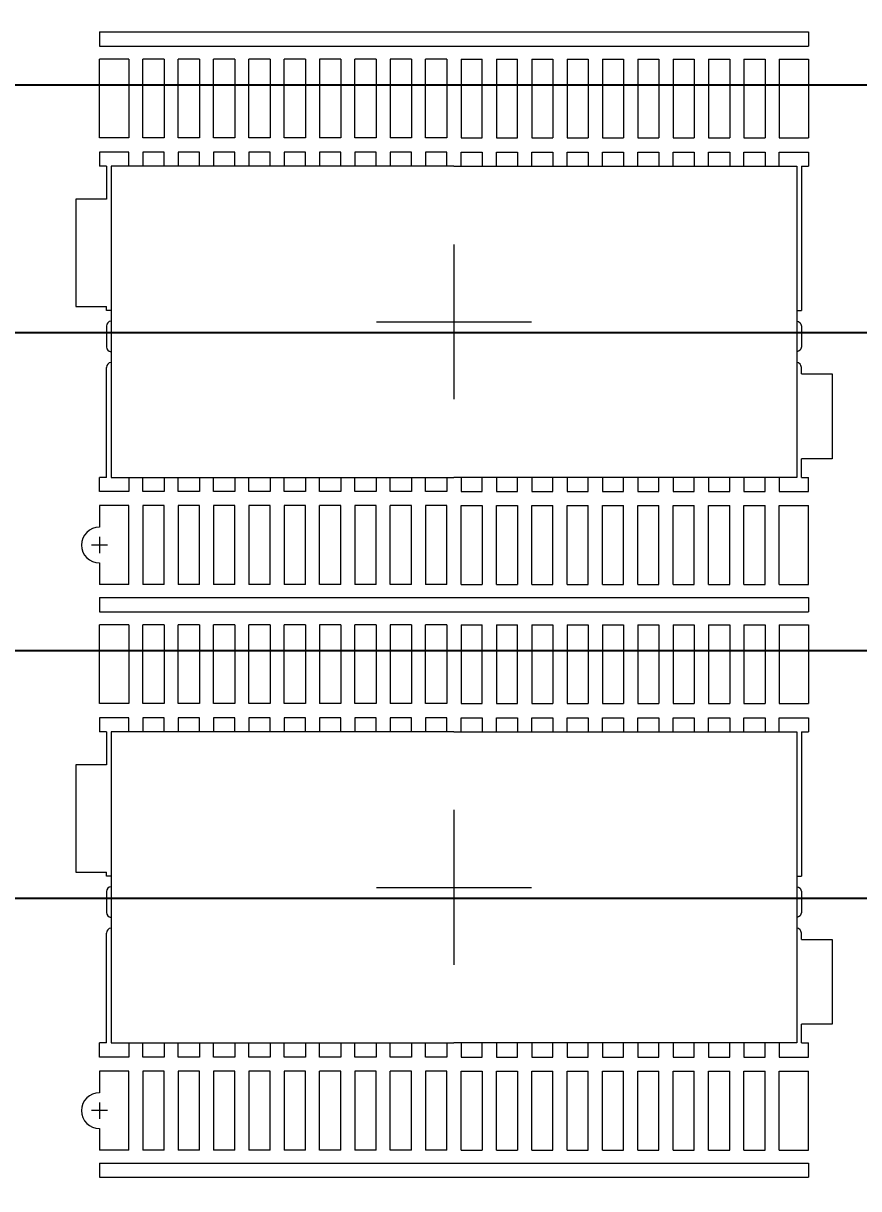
# Model space of a CAD drawing. Extents: x -683 to -626, y -6 to 110.
# Drawn here: x -650.43 to -638.62, y 42.58 to 59.07 of the extents above; entities that cross this region are included whole.
import ezdxf

# ---------------------------------------------------------------- set-up
doc = ezdxf.new("R2010")
doc.units = 0
doc.linetypes.add('CENTER', pattern=[50.8, 31.75, -6.35, 6.35, -6.35])
doc.linetypes.add('PHANTOM', pattern=[63.5, 31.75, -6.35, 6.35, -6.35, 6.35, -6.35])
doc.layers.get('Defpoints').update_dxf_attribs({"lineweight": 0})
for name, color, linetype, lineweight in [('CEN', 3, 'CENTER', 0), ('D Frame', 7, 'Continuous', 0), ('dim', 255, 'Continuous', 0), ('PKG', 6, 'PHANTOM', 9)]:
    doc.layers.add(name, color=color, linetype=linetype, lineweight=lineweight)
doc.styles.add('BZ', font='simplex.shx')
doc.dimstyles.new('St2.ZB3', dxfattribs={"dimtxt": 1.25, "dimasz": 0.05, "dimexe": 0.03, "dimexo": 0.02, "dimgap": 0.03, "dimtad": 0, "dimdec": 4, "dimzin": 0, "dimdsep": 46, "dimtxsty": 'BZ', "dimcen": 0.03, "dimclrd": 7, "dimclre": 1, "dimadec": 0, "dimazin": 0, "dimtfac": 1, "dimtdec": 4, "dimtmove": 0, "dimatfit": 3, "dimfxl": 1, "dimtolj": 1, "dimtzin": 0, "dimarcsym": 0})

# ---------------------------------------------------------------- blocks, each defined once
blk = doc.blocks.new('*D53')
at = {"layer": 'Defpoints', "color": 0, "lineweight": 0, "transparency": 16777216}
for p in [(623.033, 388.95), (633.703, 311.366), (633.703, 297.012)]:
    blk.add_point(p, dxfattribs=at)
at = {"layer": 'dim', "color": 1, "lineweight": -2, "transparency": 16777216}
blk.add_line((633.703, 311.346), (633.703, 297.012), dxfattribs=at)
at = {"layer": 'dim', "color": 0, "transparency": 16777216, "insert": (633.703, 293.41), "char_height": 1.25, "attachment_point": 5, "rotation": 90, "style": 'BZ'}
blk.add_mtext('\\A1;10.6700', dxfattribs=at)
blk = doc.blocks.new('*D54')
at = {"layer": 'Defpoints', "color": 0, "lineweight": 0, "transparency": 16777216}
for p in [(623.033, 388.95), (639.053, 304.965), (639.053, 297.012)]:
    blk.add_point(p, dxfattribs=at)
at = {"layer": 'dim', "color": 1, "lineweight": -2, "transparency": 16777216}
blk.add_line((639.053, 304.945), (639.053, 297.012), dxfattribs=at)
at = {"layer": 'dim', "color": 0, "transparency": 16777216, "insert": (639.053, 293.41), "char_height": 1.25, "attachment_point": 5, "rotation": 90, "style": 'BZ'}
blk.add_mtext('\\A1;16.0200', dxfattribs=at)
blk = doc.blocks.new('*D55')
at = {"layer": 'Defpoints', "color": 0, "lineweight": 0, "transparency": 16777216}
for p in [(623.033, 388.95), (643.053, 305.11), (643.053, 297.012)]:
    blk.add_point(p, dxfattribs=at)
at = {"layer": 'dim', "color": 1, "lineweight": -2, "transparency": 16777216}
blk.add_line((643.053, 305.09), (643.053, 297.012), dxfattribs=at)
at = {"layer": 'dim', "color": 0, "transparency": 16777216, "insert": (643.053, 293.291), "char_height": 1.25, "attachment_point": 5, "rotation": 90, "style": 'BZ'}
blk.add_mtext('\\A1;20.0200', dxfattribs=at)
blk = doc.blocks.new('*D70')
at = {"layer": 'Defpoints', "color": 0, "lineweight": 0, "transparency": 16777216}
for p in [(623.033, 388.95), (649.868, 355.44), (632.418, 354.5)]:
    blk.add_point(p, dxfattribs=at)
at = {"layer": 'dim', "color": 1, "lineweight": -2, "transparency": 16777216}
for p, q in [((649.668, 354.5), (649.768, 355.44)), ((649.768, 355.44), (649.868, 355.44)), ((632.438, 354.5), (649.668, 354.5))]:
    blk.add_line(p, q, dxfattribs=at)
at = {"layer": 'dim', "color": 0, "transparency": 16777216, "insert": (653.589, 355.44), "char_height": 1.25, "attachment_point": 5, "style": 'BZ'}
blk.add_mtext('\\A1;34.4500', dxfattribs=at)
blk = doc.blocks.new('*D71')
at = {"layer": 'Defpoints', "color": 0, "lineweight": 0, "transparency": 16777216}
for p in [(623.033, 388.95), (646.093, 354.1), (649.868, 354.1)]:
    blk.add_point(p, dxfattribs=at)
at = {"layer": 'dim', "color": 1, "lineweight": -2, "transparency": 16777216}
blk.add_line((646.113, 354.1), (649.868, 354.1), dxfattribs=at)
at = {"layer": 'dim', "color": 0, "transparency": 16777216, "insert": (653.589, 354.1), "char_height": 1.25, "attachment_point": 5, "style": 'BZ'}
blk.add_mtext('\\A1;34.8500', dxfattribs=at)
blk = doc.blocks.new('*D72')
at = {"layer": 'Defpoints', "color": 0, "lineweight": 0, "transparency": 16777216}
for p in [(623.033, 388.95), (632.418, 351), (649.868, 351)]:
    blk.add_point(p, dxfattribs=at)
at = {"layer": 'dim', "color": 1, "lineweight": -2, "transparency": 16777216}
blk.add_line((632.438, 351), (649.868, 351), dxfattribs=at)
at = {"layer": 'dim', "color": 0, "transparency": 16777216, "insert": (653.589, 351), "char_height": 1.25, "attachment_point": 5, "style": 'BZ'}
blk.add_mtext('\\A1;37.9500', dxfattribs=at)
blk = doc.blocks.new('*D73')
at = {"layer": 'Defpoints', "color": 0, "lineweight": 0, "transparency": 16777216}
for p in [(623.033, 388.95), (632.418, 346.5), (649.868, 346.5)]:
    blk.add_point(p, dxfattribs=at)
at = {"layer": 'dim', "color": 1, "lineweight": -2, "transparency": 16777216}
blk.add_line((632.438, 346.5), (649.868, 346.5), dxfattribs=at)
at = {"layer": 'dim', "color": 0, "transparency": 16777216, "insert": (653.589, 346.5), "char_height": 1.25, "attachment_point": 5, "style": 'BZ'}
blk.add_mtext('\\A1;42.4500', dxfattribs=at)
blk = doc.blocks.new('*D74')
at = {"layer": 'Defpoints', "color": 0, "lineweight": 0, "transparency": 16777216}
for p in [(623.033, 388.95), (632.418, 343), (649.868, 343)]:
    blk.add_point(p, dxfattribs=at)
at = {"layer": 'dim', "color": 1, "lineweight": -2, "transparency": 16777216}
blk.add_line((632.438, 343), (649.868, 343), dxfattribs=at)
at = {"layer": 'dim', "color": 0, "transparency": 16777216, "insert": (653.589, 343), "char_height": 1.25, "attachment_point": 5, "style": 'BZ'}
blk.add_mtext('\\A1;45.9500', dxfattribs=at)
blk = doc.blocks.new('*D75')
at = {"layer": 'Defpoints', "color": 0, "lineweight": 0, "transparency": 16777216}
for p in [(623.033, 388.95), (649.868, 341.623), (646.093, 340.2)]:
    blk.add_point(p, dxfattribs=at)
at = {"layer": 'dim', "color": 1, "lineweight": -2, "transparency": 16777216}
for p, q in [((649.668, 340.2), (649.768, 341.623)), ((649.768, 341.623), (649.868, 341.623)), ((646.113, 340.2), (649.668, 340.2))]:
    blk.add_line(p, q, dxfattribs=at)
at = {"layer": 'dim', "color": 0, "transparency": 16777216, "insert": (653.589, 341.623), "char_height": 1.25, "attachment_point": 5, "style": 'BZ'}
blk.add_mtext('\\A1;48.7500', dxfattribs=at)
blk = doc.blocks.new('*D76')
at = {"layer": 'Defpoints', "color": 0, "lineweight": 0, "transparency": 16777216}
for p in [(623.033, 388.95), (649.868, 339.643), (632.418, 338.5)]:
    blk.add_point(p, dxfattribs=at)
at = {"layer": 'dim', "color": 1, "lineweight": -2, "transparency": 16777216}
for p, q in [((649.668, 338.5), (649.768, 339.643)), ((649.768, 339.643), (649.868, 339.643)), ((632.438, 338.5), (649.668, 338.5))]:
    blk.add_line(p, q, dxfattribs=at)
at = {"layer": 'dim', "color": 0, "transparency": 16777216, "insert": (653.589, 339.643), "char_height": 1.25, "attachment_point": 5, "style": 'BZ'}
blk.add_mtext('\\A1;50.4500', dxfattribs=at)
blk = doc.blocks.new('*D77')
at = {"layer": 'Defpoints', "color": 0, "lineweight": 0, "transparency": 16777216}
for p in [(623.033, 388.95), (646.093, 338.1), (649.868, 338.1)]:
    blk.add_point(p, dxfattribs=at)
at = {"layer": 'dim', "color": 1, "lineweight": -2, "transparency": 16777216}
blk.add_line((646.113, 338.1), (649.868, 338.1), dxfattribs=at)
at = {"layer": 'dim', "color": 0, "transparency": 16777216, "insert": (653.589, 338.1), "char_height": 1.25, "attachment_point": 5, "style": 'BZ'}
blk.add_mtext('\\A1;50.8500', dxfattribs=at)
blk = doc.blocks.new('*D78')
at = {"layer": 'Defpoints', "color": 0, "lineweight": 0, "transparency": 16777216}
for p in [(623.033, 388.95), (632.418, 335), (649.868, 335)]:
    blk.add_point(p, dxfattribs=at)
at = {"layer": 'dim', "color": 1, "lineweight": -2, "transparency": 16777216}
blk.add_line((632.438, 335), (649.868, 335), dxfattribs=at)
at = {"layer": 'dim', "color": 0, "transparency": 16777216, "insert": (653.589, 335), "char_height": 1.25, "attachment_point": 5, "style": 'BZ'}
blk.add_mtext('\\A1;53.9500', dxfattribs=at)
blk = doc.blocks.new('*D79')
at = {"layer": 'Defpoints', "color": 0, "lineweight": 0, "transparency": 16777216}
for p in [(623.033, 388.95), (632.418, 330.5), (649.868, 330.5)]:
    blk.add_point(p, dxfattribs=at)
at = {"layer": 'dim', "color": 1, "lineweight": -2, "transparency": 16777216}
blk.add_line((632.438, 330.5), (649.868, 330.5), dxfattribs=at)
at = {"layer": 'dim', "color": 0, "transparency": 16777216, "insert": (653.589, 330.5), "char_height": 1.25, "attachment_point": 5, "style": 'BZ'}
blk.add_mtext('\\A1;58.4500', dxfattribs=at)
blk = doc.blocks.new('*D80')
at = {"layer": 'Defpoints', "color": 0, "lineweight": 0, "transparency": 16777216}
for p in [(623.033, 388.95), (649.868, 328.13), (632.418, 327)]:
    blk.add_point(p, dxfattribs=at)
at = {"layer": 'dim', "color": 1, "lineweight": -2, "transparency": 16777216}
for p, q in [((649.668, 327), (649.768, 328.13)), ((649.768, 328.13), (649.868, 328.13)), ((632.438, 327), (649.668, 327))]:
    blk.add_line(p, q, dxfattribs=at)
at = {"layer": 'dim', "color": 0, "transparency": 16777216, "insert": (653.469, 328.13), "char_height": 1.25, "attachment_point": 5, "style": 'BZ'}
blk.add_mtext('\\A1;61.9500', dxfattribs=at)
blk = doc.blocks.new('*D81')
at = {"layer": 'Defpoints', "color": 0, "lineweight": 0, "transparency": 16777216}
for p in [(623.033, 388.95), (649.868, 325.088), (646.093, 324.2)]:
    blk.add_point(p, dxfattribs=at)
at = {"layer": 'dim', "color": 1, "lineweight": -2, "transparency": 16777216}
for p, q in [((649.668, 324.2), (649.768, 325.088)), ((649.768, 325.088), (649.868, 325.088)), ((646.113, 324.2), (649.668, 324.2))]:
    blk.add_line(p, q, dxfattribs=at)
at = {"layer": 'dim', "color": 0, "transparency": 16777216, "insert": (653.589, 325.088), "char_height": 1.25, "attachment_point": 5, "style": 'BZ'}
blk.add_mtext('\\A1;64.7500', dxfattribs=at)
blk = doc.blocks.new('*D82')
at = {"layer": 'Defpoints', "color": 0, "lineweight": 0, "transparency": 16777216}
for p in [(623.033, 388.95), (649.868, 323.511), (632.418, 322.5)]:
    blk.add_point(p, dxfattribs=at)
at = {"layer": 'dim', "color": 1, "lineweight": -2, "transparency": 16777216}
for p, q in [((649.668, 322.5), (649.768, 323.511)), ((649.768, 323.511), (649.868, 323.511)), ((632.438, 322.5), (649.668, 322.5))]:
    blk.add_line(p, q, dxfattribs=at)
at = {"layer": 'dim', "color": 0, "transparency": 16777216, "insert": (653.589, 323.511), "char_height": 1.25, "attachment_point": 5, "style": 'BZ'}
blk.add_mtext('\\A1;66.4500', dxfattribs=at)
blk = doc.blocks.new('*D83')
at = {"layer": 'Defpoints', "color": 0, "lineweight": 0, "transparency": 16777216}
for p in [(623.033, 388.95), (646.093, 322.1), (649.868, 322.1)]:
    blk.add_point(p, dxfattribs=at)
at = {"layer": 'dim', "color": 1, "lineweight": -2, "transparency": 16777216}
blk.add_line((646.113, 322.1), (649.868, 322.1), dxfattribs=at)
at = {"layer": 'dim', "color": 0, "transparency": 16777216, "insert": (653.589, 322.1), "char_height": 1.25, "attachment_point": 5, "style": 'BZ'}
blk.add_mtext('\\A1;66.8500', dxfattribs=at)
blk = doc.blocks.new('*D84')
at = {"layer": 'Defpoints', "color": 0, "lineweight": 0, "transparency": 16777216}
for p in [(623.033, 388.95), (632.418, 319), (649.868, 319)]:
    blk.add_point(p, dxfattribs=at)
at = {"layer": 'dim', "color": 1, "lineweight": -2, "transparency": 16777216}
blk.add_line((632.438, 319), (649.868, 319), dxfattribs=at)
at = {"layer": 'dim', "color": 0, "transparency": 16777216, "insert": (653.589, 319), "char_height": 1.25, "attachment_point": 5, "style": 'BZ'}
blk.add_mtext('\\A1;69.9500', dxfattribs=at)
blk = doc.blocks.new('*D85')
at = {"layer": 'Defpoints', "color": 0, "lineweight": 0, "transparency": 16777216}
for p in [(623.033, 388.95), (632.418, 314.5), (649.868, 314.5)]:
    blk.add_point(p, dxfattribs=at)
at = {"layer": 'dim', "color": 1, "lineweight": -2, "transparency": 16777216}
blk.add_line((632.438, 314.5), (649.868, 314.5), dxfattribs=at)
at = {"layer": 'dim', "color": 0, "transparency": 16777216, "insert": (653.589, 314.5), "char_height": 1.25, "attachment_point": 5, "style": 'BZ'}
blk.add_mtext('\\A1;74.4500', dxfattribs=at)
blk = doc.blocks.new('*D86')
at = {"layer": 'Defpoints', "color": 0, "lineweight": 0, "transparency": 16777216}
for p in [(623.033, 388.95), (649.868, 309.318), (632.418, 308)]:
    blk.add_point(p, dxfattribs=at)
at = {"layer": 'dim', "color": 1, "lineweight": -2, "transparency": 16777216}
for p, q in [((649.668, 308), (649.768, 309.318)), ((649.768, 309.318), (649.868, 309.318)), ((632.438, 308), (649.668, 308))]:
    blk.add_line(p, q, dxfattribs=at)
at = {"layer": 'dim', "color": 0, "transparency": 16777216, "insert": (653.589, 309.318), "char_height": 1.25, "attachment_point": 5, "style": 'BZ'}
blk.add_mtext('\\A1;80.9500', dxfattribs=at)
blk = doc.blocks.new('*D87')
at = {"layer": 'Defpoints', "color": 0, "lineweight": 0, "transparency": 16777216}
for p in [(623.033, 388.95), (632.418, 311), (649.868, 311)]:
    blk.add_point(p, dxfattribs=at)
at = {"layer": 'dim', "color": 1, "lineweight": -2, "transparency": 16777216}
blk.add_line((632.438, 311), (649.868, 311), dxfattribs=at)
at = {"layer": 'dim', "color": 0, "transparency": 16777216, "insert": (653.589, 311), "char_height": 1.25, "attachment_point": 5, "style": 'BZ'}
blk.add_mtext('\\A1;77.9500', dxfattribs=at)
blk = doc.blocks.new('*D88')
at = {"layer": 'Defpoints', "color": 0, "lineweight": 0, "transparency": 16777216}
for p in [(623.033, 388.95), (646.093, 307.05), (649.868, 307.05)]:
    blk.add_point(p, dxfattribs=at)
at = {"layer": 'dim', "color": 1, "lineweight": -2, "transparency": 16777216}
blk.add_line((646.113, 307.05), (649.868, 307.05), dxfattribs=at)
at = {"layer": 'dim', "color": 0, "transparency": 16777216, "insert": (653.469, 307.05), "char_height": 1.25, "attachment_point": 5, "style": 'BZ'}
blk.add_mtext('\\A1;81.9000', dxfattribs=at)

msp = doc.modelspace()

# ---------------------------------------------------------------- linework, layer by layer
at = {"layer": 'CEN'}
for p, q in [((-644.34085, 55.93944), (-644.34085, 53.74869)), ((-645.43622, 54.84406), (-643.24547, 54.84406)), ((-649.35435, 51.80156), (-649.35435, 51.57156)), ((-649.23935, 51.68656), (-649.46935, 51.68656)), ((-644.34085, 47.93944), (-644.34085, 45.74869)), ((-645.43622, 46.84406), (-643.24547, 46.84406)), ((-649.23935, 43.68656), (-649.46935, 43.68656)), ((-649.35435, 43.80156), (-649.35435, 43.57156))]:
    msp.add_line(p, q, dxfattribs=at)
at = {"layer": 'D Frame'}
for p, q in [((-649.35435, 58.94406), (-639.32735, 58.94406)), ((-649.35435, 58.94406), (-649.35435, 58.74406)), ((-639.32735, 58.94406), (-639.32735, 58.74406)), ((-649.35435, 58.74406), (-639.32735, 58.74406)), ((-648.94085, 58.55906), (-649.35435, 58.55906)), ((-649.35435, 57.44406), (-649.35435, 58.55906)), ((-648.94085, 58.55906), (-648.94085, 57.44406)), ((-648.44085, 58.55906), (-648.74085, 58.55906)), ((-648.74085, 57.44406), (-648.74085, 58.55906)), ((-648.44085, 58.55906), (-648.44085, 57.44406)), ((-647.94085, 58.55906), (-648.24085, 58.55906)), ((-648.24085, 57.44406), (-648.24085, 58.55906)), ((-647.94085, 58.55906), (-647.94085, 57.44406)), ((-647.44085, 58.55906), (-647.74085, 58.55906)), ((-647.74085, 57.44406), (-647.74085, 58.55906)), ((-647.44085, 58.55906), (-647.44085, 57.44406)), ((-646.94085, 58.55906), (-647.24085, 58.55906)), ((-647.24085, 57.44406), (-647.24085, 58.55906)), ((-646.94085, 58.55906), (-646.94085, 57.44406)), ((-646.44085, 58.55906), (-646.74085, 58.55906)), ((-646.74085, 57.44406), (-646.74085, 58.55906)), ((-646.44085, 58.55906), (-646.44085, 57.44406)), ((-645.94085, 58.55906), (-646.24085, 58.55906)), ((-646.24085, 58.55906), (-646.24085, 57.44406)), ((-645.94085, 58.55906), (-645.94085, 57.44406)), ((-645.44085, 58.55906), (-645.74085, 58.55906)), ((-645.74085, 57.44406), (-645.74085, 58.55906)), ((-645.44085, 58.55906), (-645.44085, 57.44406)), ((-644.94085, 58.55906), (-645.24085, 58.55906)), ((-645.24085, 58.55906), (-645.24085, 57.44406)), ((-644.94085, 58.55906), (-644.94085, 57.44406)), ((-644.44085, 58.55906), (-644.74085, 58.55906)), ((-644.74085, 57.44406), (-644.74085, 58.55906)), ((-644.44085, 58.55906), (-644.44085, 57.44406)), ((-644.24085, 58.55906), (-643.94085, 58.55906)), ((-644.24085, 58.55906), (-644.24085, 57.44406)), ((-643.94085, 57.44406), (-643.94085, 58.55906)), ((-643.74085, 58.55906), (-643.44085, 58.55906)), ((-643.74085, 58.55906), (-643.74085, 57.44406)), ((-643.44085, 57.44406), (-643.44085, 58.55906)), ((-643.24085, 58.55906), (-642.94085, 58.55906)), ((-643.24085, 58.55906), (-643.24085, 57.44406)), ((-642.94085, 58.55906), (-642.94085, 57.44406)), ((-642.74085, 58.55906), (-642.44085, 58.55906)), ((-642.74085, 58.55906), (-642.74085, 57.44406)), ((-642.44085, 58.55906), (-642.44085, 57.44406)), ((-642.24085, 58.55906), (-641.94085, 58.55906)), ((-642.24085, 58.55906), (-642.24085, 57.44406)), ((-641.94085, 58.55906), (-641.94085, 57.44406)), ((-641.74085, 58.55906), (-641.44085, 58.55906)), ((-641.74085, 58.55906), (-641.74085, 57.44406)), ((-641.44085, 58.55906), (-641.44085, 57.44406)), ((-641.24085, 58.55906), (-640.94085, 58.55906)), ((-641.24085, 58.55906), (-641.24085, 57.44406)), ((-640.94085, 58.55906), (-640.94085, 57.44406)), ((-640.74085, 58.55906), (-640.44085, 58.55906)), ((-640.74085, 58.55906), (-640.74085, 57.44406)), ((-640.44085, 58.55906), (-640.44085, 57.44406)), ((-640.24085, 58.55906), (-639.94085, 58.55906)), ((-640.24085, 58.55906), (-640.24085, 57.44406)), ((-639.94085, 58.55906), (-639.94085, 57.44406)), ((-639.74085, 58.55906), (-639.32735, 58.55906)), ((-639.74085, 58.55906), (-639.74085, 57.44406)), ((-639.32735, 58.55906), (-639.32735, 57.44406)), ((-648.94085, 57.44406), (-649.35435, 57.44406)), ((-648.44085, 57.44406), (-648.74085, 57.44406)), ((-647.94085, 57.44406), (-648.24085, 57.44406)), ((-647.44085, 57.44406), (-647.74085, 57.44406)), ((-646.94085, 57.44406), (-647.24085, 57.44406)), ((-646.44085, 57.44406), (-646.74085, 57.44406)), ((-645.94085, 57.44406), (-646.24085, 57.44406)), ((-645.44085, 57.44406), (-645.74085, 57.44406)), ((-644.94085, 57.44406), (-645.24085, 57.44406)), ((-644.44085, 57.44406), (-644.74085, 57.44406)), ((-644.24085, 57.44406), (-643.94085, 57.44406)), ((-643.74085, 57.44406), (-643.44085, 57.44406)), ((-643.24085, 57.44406), (-642.94085, 57.44406)), ((-642.74085, 57.44406), (-642.44085, 57.44406)), ((-642.24085, 57.44406), (-641.94085, 57.44406)), ((-641.74085, 57.44406), (-641.44085, 57.44406)), ((-641.24085, 57.44406), (-640.94085, 57.44406)), ((-640.74085, 57.44406), (-640.44085, 57.44406)), ((-640.24085, 57.44406), (-639.94085, 57.44406)), ((-639.74085, 57.44406), (-639.32735, 57.44406)), ((-649.35435, 57.24406), (-649.35435, 57.04406)), ((-648.94085, 57.24406), (-649.35435, 57.24406)), ((-648.94085, 57.04406), (-648.94085, 57.24406)), ((-648.44085, 57.24406), (-648.74085, 57.24406)), ((-648.74085, 57.24406), (-648.74085, 57.04406)), ((-648.44085, 57.04406), (-648.44085, 57.24406)), ((-647.94085, 57.24406), (-648.24085, 57.24406)), ((-648.24085, 57.24406), (-648.24085, 57.04406)), ((-647.94085, 57.04406), (-647.94085, 57.24406)), ((-647.44085, 57.24406), (-647.74085, 57.24406)), ((-647.74085, 57.24406), (-647.74085, 57.04406)), ((-647.44085, 57.04406), (-647.44085, 57.24406)), ((-646.94085, 57.24406), (-647.24085, 57.24406)), ((-647.24085, 57.24406), (-647.24085, 57.04406)), ((-646.94085, 57.04406), (-646.94085, 57.24406)), ((-646.44085, 57.24406), (-646.74085, 57.24406)), ((-646.74085, 57.24406), (-646.74085, 57.04406)), ((-646.44085, 57.04406), (-646.44085, 57.24406)), ((-645.94085, 57.24406), (-646.24085, 57.24406)), ((-646.24085, 57.24406), (-646.24085, 57.04406)), ((-645.94085, 57.04406), (-645.94085, 57.24406)), ((-645.44085, 57.24406), (-645.74085, 57.24406)), ((-645.74085, 57.24406), (-645.74085, 57.04406)), ((-645.44085, 57.04406), (-645.44085, 57.24406)), ((-644.94085, 57.24406), (-645.24085, 57.24406)), ((-645.24085, 57.24406), (-645.24085, 57.04406)), ((-644.94085, 57.04406), (-644.94085, 57.24406)), ((-644.44085, 57.24406), (-644.74085, 57.24406)), ((-644.74085, 57.24406), (-644.74085, 57.04406)), ((-644.44085, 57.04406), (-644.44085, 57.24406)), ((-644.24085, 57.04406), (-644.24085, 57.24406)), ((-644.24085, 57.24406), (-643.94085, 57.24406)), ((-643.94085, 57.24406), (-643.94085, 57.04406)), ((-643.74085, 57.04406), (-643.74085, 57.24406)), ((-643.74085, 57.24406), (-643.44085, 57.24406)), ((-643.44085, 57.24406), (-643.44085, 57.04406)), ((-643.24085, 57.04406), (-643.24085, 57.24406)), ((-643.24085, 57.24406), (-642.94085, 57.24406)), ((-642.94085, 57.24406), (-642.94085, 57.04406)), ((-642.74085, 57.04406), (-642.74085, 57.24406)), ((-642.74085, 57.24406), (-642.44085, 57.24406)), ((-642.44085, 57.24406), (-642.44085, 57.04406)), ((-642.24085, 57.04406), (-642.24085, 57.24406)), ((-642.24085, 57.24406), (-641.94085, 57.24406)), ((-641.94085, 57.24406), (-641.94085, 57.04406)), ((-641.74085, 57.04406), (-641.74085, 57.24406)), ((-641.74085, 57.24406), (-641.44085, 57.24406)), ((-641.44085, 57.24406), (-641.44085, 57.04406)), ((-641.24085, 57.04406), (-641.24085, 57.24406)), ((-641.24085, 57.24406), (-640.94085, 57.24406)), ((-640.94085, 57.24406), (-640.94085, 57.04406)), ((-640.74085, 57.04406), (-640.74085, 57.24406)), ((-640.74085, 57.24406), (-640.44085, 57.24406)), ((-640.44085, 57.24406), (-640.44085, 57.04406)), ((-640.24085, 57.04406), (-640.24085, 57.24406)), ((-640.24085, 57.24406), (-639.94085, 57.24406)), ((-639.94085, 57.24406), (-639.94085, 57.04406)), ((-639.74085, 57.04406), (-639.74085, 57.24406)), ((-639.74085, 57.24406), (-639.32735, 57.24406)), ((-639.32735, 57.24406), (-639.32735, 57.04406)), ((-649.25435, 57.04406), (-649.35435, 57.04406)), ((-649.25435, 57.04406), (-649.25435, 56.58006)), ((-639.42735, 57.04406), (-639.32735, 57.04406)), ((-639.42735, 57.04406), (-639.42735, 55.00406)), ((-649.25435, 56.58006), (-649.69085, 56.58006)), ((-649.69085, 56.58006), (-649.69085, 55.06006)), ((-649.69085, 55.06006), (-649.25435, 55.06006)), ((-649.25435, 55.00406), (-649.25435, 55.06006)), ((-649.19085, 55.00406), (-649.25435, 55.00406)), ((-639.49085, 55.00406), (-639.42735, 55.00406)), ((-649.25435, 52.64406), (-649.25435, 54.19906)), ((-639.42735, 54.10806), (-639.42735, 54.19906)), ((-639.42735, 54.10806), (-638.99085, 54.10806)), ((-638.99085, 54.10806), (-638.99085, 52.90806)), ((-638.99085, 52.90806), (-639.42735, 52.90806)), ((-639.42735, 52.64406), (-639.42735, 52.90806)), ((-649.25435, 52.64406), (-649.35435, 52.64406)), ((-649.35435, 52.44406), (-649.35435, 52.64406)), ((-648.94085, 52.64406), (-648.94085, 52.44406)), ((-648.74085, 52.44406), (-648.74085, 52.64406)), ((-648.44085, 52.64406), (-648.44085, 52.44406)), ((-648.24085, 52.44406), (-648.24085, 52.64406)), ((-647.94085, 52.64406), (-647.94085, 52.44406)), ((-647.74085, 52.44406), (-647.74085, 52.64406)), ((-647.44085, 52.64406), (-647.44085, 52.44406)), ((-647.24085, 52.44406), (-647.24085, 52.64406)), ((-646.94085, 52.64406), (-646.94085, 52.44406)), ((-646.74085, 52.44406), (-646.74085, 52.64406)), ((-646.44085, 52.64406), (-646.44085, 52.44406)), ((-646.24085, 52.44406), (-646.24085, 52.64406)), ((-645.94085, 52.64406), (-645.94085, 52.44406)), ((-645.74085, 52.44406), (-645.74085, 52.64406)), ((-645.44085, 52.64406), (-645.44085, 52.44406)), ((-645.24085, 52.44406), (-645.24085, 52.64406)), ((-644.94085, 52.64406), (-644.94085, 52.44406)), ((-644.74085, 52.44406), (-644.74085, 52.64406)), ((-644.44085, 52.64406), (-644.44085, 52.44406)), ((-644.24085, 52.64406), (-644.24085, 52.44406)), ((-643.94085, 52.44406), (-643.94085, 52.64406)), ((-643.74085, 52.64406), (-643.74085, 52.44406)), ((-643.44085, 52.44406), (-643.44085, 52.64406)), ((-643.24085, 52.64406), (-643.24085, 52.44406)), ((-642.94085, 52.44406), (-642.94085, 52.64406)), ((-642.74085, 52.64406), (-642.74085, 52.44406)), ((-642.44085, 52.44406), (-642.44085, 52.64406)), ((-642.24085, 52.64406), (-642.24085, 52.44406)), ((-641.94085, 52.44406), (-641.94085, 52.64406)), ((-641.74085, 52.64406), (-641.74085, 52.44406)), ((-641.44085, 52.44406), (-641.44085, 52.64406)), ((-641.24085, 52.64406), (-641.24085, 52.44406)), ((-640.94085, 52.44406), (-640.94085, 52.64406)), ((-640.74085, 52.64406), (-640.74085, 52.44406)), ((-640.44085, 52.44406), (-640.44085, 52.64406)), ((-640.24085, 52.64406), (-640.24085, 52.44406)), ((-639.94085, 52.44406), (-639.94085, 52.64406)), ((-639.74085, 52.64406), (-639.74085, 52.44406)), ((-639.42735, 52.64406), (-639.32735, 52.64406)), ((-639.32735, 52.44406), (-639.32735, 52.64406)), ((-648.94085, 52.44406), (-649.35435, 52.44406)), ((-648.44085, 52.44406), (-648.74085, 52.44406)), ((-647.94085, 52.44406), (-648.24085, 52.44406)), ((-647.44085, 52.44406), (-647.74085, 52.44406)), ((-646.94085, 52.44406), (-647.24085, 52.44406)), ((-646.44085, 52.44406), (-646.74085, 52.44406)), ((-645.94085, 52.44406), (-646.24085, 52.44406)), ((-645.44085, 52.44406), (-645.74085, 52.44406)), ((-644.94085, 52.44406), (-645.24085, 52.44406)), ((-644.44085, 52.44406), (-644.74085, 52.44406)), ((-644.24085, 52.44406), (-643.94085, 52.44406)), ((-643.74085, 52.44406), (-643.44085, 52.44406)), ((-643.24085, 52.44406), (-642.94085, 52.44406)), ((-642.74085, 52.44406), (-642.44085, 52.44406)), ((-642.24085, 52.44406), (-641.94085, 52.44406)), ((-641.74085, 52.44406), (-641.44085, 52.44406)), ((-641.24085, 52.44406), (-640.94085, 52.44406)), ((-640.74085, 52.44406), (-640.44085, 52.44406)), ((-640.24085, 52.44406), (-639.94085, 52.44406)), ((-639.74085, 52.44406), (-639.32735, 52.44406)), ((-648.94085, 52.24406), (-649.35435, 52.24406)), ((-649.35435, 52.24406), (-649.35435, 51.94056)), ((-648.94085, 51.12906), (-648.94085, 52.24406)), ((-648.44085, 52.24406), (-648.74085, 52.24406)), ((-648.74085, 52.24406), (-648.74085, 51.12906)), ((-648.44085, 51.12906), (-648.44085, 52.24406)), ((-647.94085, 52.24406), (-648.24085, 52.24406)), ((-648.24085, 52.24406), (-648.24085, 51.12906)), ((-647.94085, 51.12906), (-647.94085, 52.24406)), ((-647.44085, 52.24406), (-647.74085, 52.24406)), ((-647.74085, 52.24406), (-647.74085, 51.12906)), ((-647.44085, 51.12906), (-647.44085, 52.24406)), ((-646.94085, 52.24406), (-647.24085, 52.24406)), ((-647.24085, 52.24406), (-647.24085, 51.12906)), ((-646.94085, 51.12906), (-646.94085, 52.24406)), ((-646.44085, 52.24406), (-646.74085, 52.24406)), ((-646.74085, 52.24406), (-646.74085, 51.12906)), ((-646.44085, 51.12906), (-646.44085, 52.24406)), ((-645.94085, 52.24406), (-646.24085, 52.24406)), ((-646.24085, 51.12906), (-646.24085, 52.24406)), ((-645.94085, 51.12906), (-645.94085, 52.24406)), ((-645.44085, 52.24406), (-645.74085, 52.24406)), ((-645.74085, 52.24406), (-645.74085, 51.12906)), ((-645.44085, 51.12906), (-645.44085, 52.24406)), ((-644.94085, 52.24406), (-645.24085, 52.24406)), ((-645.24085, 51.12906), (-645.24085, 52.24406)), ((-644.94085, 51.12906), (-644.94085, 52.24406)), ((-644.44085, 52.24406), (-644.74085, 52.24406)), ((-644.74085, 52.24406), (-644.74085, 51.12906)), ((-644.44085, 51.12906), (-644.44085, 52.24406)), ((-644.24085, 52.24406), (-643.94085, 52.24406)), ((-644.24085, 51.12906), (-644.24085, 52.24406)), ((-643.94085, 52.24406), (-643.94085, 51.12906)), ((-643.74085, 52.24406), (-643.44085, 52.24406)), ((-643.74085, 51.12906), (-643.74085, 52.24406)), ((-643.44085, 52.24406), (-643.44085, 51.12906)), ((-643.24085, 52.24406), (-642.94085, 52.24406)), ((-643.24085, 51.12906), (-643.24085, 52.24406)), ((-642.94085, 51.12906), (-642.94085, 52.24406)), ((-642.74085, 52.24406), (-642.44085, 52.24406)), ((-642.74085, 51.12906), (-642.74085, 52.24406)), ((-642.44085, 51.12906), (-642.44085, 52.24406)), ((-642.24085, 52.24406), (-641.94085, 52.24406)), ((-642.24085, 51.12906), (-642.24085, 52.24406)), ((-641.94085, 51.12906), (-641.94085, 52.24406)), ((-641.74085, 52.24406), (-641.44085, 52.24406)), ((-641.74085, 51.12906), (-641.74085, 52.24406)), ((-641.44085, 51.12906), (-641.44085, 52.24406)), ((-641.24085, 52.24406), (-640.94085, 52.24406)), ((-641.24085, 51.12906), (-641.24085, 52.24406)), ((-640.94085, 51.12906), (-640.94085, 52.24406)), ((-640.74085, 52.24406), (-640.44085, 52.24406)), ((-640.74085, 51.12906), (-640.74085, 52.24406)), ((-640.44085, 51.12906), (-640.44085, 52.24406)), ((-640.24085, 52.24406), (-639.94085, 52.24406)), ((-640.24085, 51.12906), (-640.24085, 52.24406)), ((-639.94085, 51.12906), (-639.94085, 52.24406)), ((-639.74085, 52.24406), (-639.32735, 52.24406)), ((-639.74085, 51.12906), (-639.74085, 52.24406)), ((-639.32735, 51.12906), (-639.32735, 52.24406)), ((-649.35435, 51.43256), (-649.35435, 51.12906)), ((-648.94085, 51.12906), (-649.35435, 51.12906)), ((-648.44085, 51.12906), (-648.74085, 51.12906)), ((-647.94085, 51.12906), (-648.24085, 51.12906)), ((-647.44085, 51.12906), (-647.74085, 51.12906)), ((-646.94085, 51.12906), (-647.24085, 51.12906)), ((-646.44085, 51.12906), (-646.74085, 51.12906)), ((-645.94085, 51.12906), (-646.24085, 51.12906)), ((-645.44085, 51.12906), (-645.74085, 51.12906)), ((-644.94085, 51.12906), (-645.24085, 51.12906)), ((-644.44085, 51.12906), (-644.74085, 51.12906)), ((-644.24085, 51.12906), (-643.94085, 51.12906)), ((-643.74085, 51.12906), (-643.44085, 51.12906)), ((-643.24085, 51.12906), (-642.94085, 51.12906)), ((-642.74085, 51.12906), (-642.44085, 51.12906)), ((-642.24085, 51.12906), (-641.94085, 51.12906)), ((-641.74085, 51.12906), (-641.44085, 51.12906)), ((-641.24085, 51.12906), (-640.94085, 51.12906)), ((-640.74085, 51.12906), (-640.44085, 51.12906)), ((-640.24085, 51.12906), (-639.94085, 51.12906)), ((-639.74085, 51.12906), (-639.32735, 51.12906)), ((-649.35435, 50.94406), (-639.32735, 50.94406)), ((-649.35435, 50.94406), (-649.35435, 50.74406)), ((-639.32735, 50.94406), (-639.32735, 50.74406)), ((-649.35435, 50.74406), (-639.32735, 50.74406)), ((-648.94085, 50.55906), (-649.35435, 50.55906)), ((-649.35435, 49.44406), (-649.35435, 50.55906)), ((-648.94085, 50.55906), (-648.94085, 49.44406)), ((-648.44085, 50.55906), (-648.74085, 50.55906)), ((-648.74085, 49.44406), (-648.74085, 50.55906)), ((-648.44085, 50.55906), (-648.44085, 49.44406)), ((-647.94085, 50.55906), (-648.24085, 50.55906)), ((-648.24085, 49.44406), (-648.24085, 50.55906)), ((-647.94085, 50.55906), (-647.94085, 49.44406)), ((-647.44085, 50.55906), (-647.74085, 50.55906)), ((-647.74085, 49.44406), (-647.74085, 50.55906)), ((-647.44085, 50.55906), (-647.44085, 49.44406)), ((-646.94085, 50.55906), (-647.24085, 50.55906)), ((-647.24085, 49.44406), (-647.24085, 50.55906)), ((-646.94085, 50.55906), (-646.94085, 49.44406)), ((-646.44085, 50.55906), (-646.74085, 50.55906)), ((-646.74085, 49.44406), (-646.74085, 50.55906)), ((-646.44085, 50.55906), (-646.44085, 49.44406)), ((-645.94085, 50.55906), (-646.24085, 50.55906)), ((-646.24085, 50.55906), (-646.24085, 49.44406)), ((-645.94085, 50.55906), (-645.94085, 49.44406)), ((-645.44085, 50.55906), (-645.74085, 50.55906)), ((-645.74085, 49.44406), (-645.74085, 50.55906)), ((-645.44085, 50.55906), (-645.44085, 49.44406)), ((-644.94085, 50.55906), (-645.24085, 50.55906)), ((-645.24085, 50.55906), (-645.24085, 49.44406)), ((-644.94085, 50.55906), (-644.94085, 49.44406)), ((-644.44085, 50.55906), (-644.74085, 50.55906)), ((-644.74085, 49.44406), (-644.74085, 50.55906)), ((-644.44085, 50.55906), (-644.44085, 49.44406)), ((-644.24085, 50.55906), (-643.94085, 50.55906)), ((-644.24085, 50.55906), (-644.24085, 49.44406)), ((-643.94085, 49.44406), (-643.94085, 50.55906)), ((-643.74085, 50.55906), (-643.44085, 50.55906)), ((-643.74085, 50.55906), (-643.74085, 49.44406)), ((-643.44085, 49.44406), (-643.44085, 50.55906)), ((-643.24085, 50.55906), (-642.94085, 50.55906)), ((-643.24085, 50.55906), (-643.24085, 49.44406)), ((-642.94085, 50.55906), (-642.94085, 49.44406)), ((-642.74085, 50.55906), (-642.44085, 50.55906)), ((-642.74085, 50.55906), (-642.74085, 49.44406)), ((-642.44085, 50.55906), (-642.44085, 49.44406)), ((-642.24085, 50.55906), (-641.94085, 50.55906)), ((-642.24085, 50.55906), (-642.24085, 49.44406)), ((-641.94085, 50.55906), (-641.94085, 49.44406)), ((-641.74085, 50.55906), (-641.44085, 50.55906)), ((-641.74085, 50.55906), (-641.74085, 49.44406)), ((-641.44085, 50.55906), (-641.44085, 49.44406)), ((-641.24085, 50.55906), (-640.94085, 50.55906)), ((-641.24085, 50.55906), (-641.24085, 49.44406)), ((-640.94085, 50.55906), (-640.94085, 49.44406)), ((-640.74085, 50.55906), (-640.44085, 50.55906)), ((-640.74085, 50.55906), (-640.74085, 49.44406)), ((-640.44085, 50.55906), (-640.44085, 49.44406)), ((-640.24085, 50.55906), (-639.94085, 50.55906)), ((-640.24085, 50.55906), (-640.24085, 49.44406)), ((-639.94085, 50.55906), (-639.94085, 49.44406)), ((-639.74085, 50.55906), (-639.32735, 50.55906)), ((-639.74085, 50.55906), (-639.74085, 49.44406)), ((-639.32735, 50.55906), (-639.32735, 49.44406)), ((-648.94085, 49.44406), (-649.35435, 49.44406)), ((-648.44085, 49.44406), (-648.74085, 49.44406)), ((-647.94085, 49.44406), (-648.24085, 49.44406)), ((-647.44085, 49.44406), (-647.74085, 49.44406)), ((-646.94085, 49.44406), (-647.24085, 49.44406)), ((-646.44085, 49.44406), (-646.74085, 49.44406)), ((-645.94085, 49.44406), (-646.24085, 49.44406)), ((-645.44085, 49.44406), (-645.74085, 49.44406)), ((-644.94085, 49.44406), (-645.24085, 49.44406)), ((-644.44085, 49.44406), (-644.74085, 49.44406)), ((-644.24085, 49.44406), (-643.94085, 49.44406)), ((-643.74085, 49.44406), (-643.44085, 49.44406)), ((-643.24085, 49.44406), (-642.94085, 49.44406)), ((-642.74085, 49.44406), (-642.44085, 49.44406)), ((-642.24085, 49.44406), (-641.94085, 49.44406)), ((-641.74085, 49.44406), (-641.44085, 49.44406)), ((-641.24085, 49.44406), (-640.94085, 49.44406)), ((-640.74085, 49.44406), (-640.44085, 49.44406)), ((-640.24085, 49.44406), (-639.94085, 49.44406)), ((-639.74085, 49.44406), (-639.32735, 49.44406)), ((-649.35435, 49.24406), (-649.35435, 49.04406)), ((-648.94085, 49.24406), (-649.35435, 49.24406)), ((-648.94085, 49.04406), (-648.94085, 49.24406)), ((-648.44085, 49.24406), (-648.74085, 49.24406)), ((-648.74085, 49.24406), (-648.74085, 49.04406)), ((-648.44085, 49.04406), (-648.44085, 49.24406)), ((-647.94085, 49.24406), (-648.24085, 49.24406)), ((-648.24085, 49.24406), (-648.24085, 49.04406)), ((-647.94085, 49.04406), (-647.94085, 49.24406)), ((-647.44085, 49.24406), (-647.74085, 49.24406)), ((-647.74085, 49.24406), (-647.74085, 49.04406)), ((-647.44085, 49.04406), (-647.44085, 49.24406)), ((-646.94085, 49.24406), (-647.24085, 49.24406)), ((-647.24085, 49.24406), (-647.24085, 49.04406)), ((-646.94085, 49.04406), (-646.94085, 49.24406)), ((-646.44085, 49.24406), (-646.74085, 49.24406)), ((-646.74085, 49.24406), (-646.74085, 49.04406)), ((-646.44085, 49.04406), (-646.44085, 49.24406)), ((-645.94085, 49.24406), (-646.24085, 49.24406)), ((-646.24085, 49.24406), (-646.24085, 49.04406)), ((-645.94085, 49.04406), (-645.94085, 49.24406)), ((-645.44085, 49.24406), (-645.74085, 49.24406)), ((-645.74085, 49.24406), (-645.74085, 49.04406)), ((-645.44085, 49.04406), (-645.44085, 49.24406)), ((-644.94085, 49.24406), (-645.24085, 49.24406)), ((-645.24085, 49.24406), (-645.24085, 49.04406)), ((-644.94085, 49.04406), (-644.94085, 49.24406)), ((-644.44085, 49.24406), (-644.74085, 49.24406)), ((-644.74085, 49.24406), (-644.74085, 49.04406)), ((-644.44085, 49.04406), (-644.44085, 49.24406)), ((-644.24085, 49.04406), (-644.24085, 49.24406)), ((-644.24085, 49.24406), (-643.94085, 49.24406)), ((-643.94085, 49.24406), (-643.94085, 49.04406)), ((-643.74085, 49.04406), (-643.74085, 49.24406)), ((-643.74085, 49.24406), (-643.44085, 49.24406)), ((-643.44085, 49.24406), (-643.44085, 49.04406)), ((-643.24085, 49.04406), (-643.24085, 49.24406)), ((-643.24085, 49.24406), (-642.94085, 49.24406)), ((-642.94085, 49.24406), (-642.94085, 49.04406)), ((-642.74085, 49.04406), (-642.74085, 49.24406)), ((-642.74085, 49.24406), (-642.44085, 49.24406)), ((-642.44085, 49.24406), (-642.44085, 49.04406)), ((-642.24085, 49.04406), (-642.24085, 49.24406)), ((-642.24085, 49.24406), (-641.94085, 49.24406)), ((-641.94085, 49.24406), (-641.94085, 49.04406)), ((-641.74085, 49.04406), (-641.74085, 49.24406)), ((-641.74085, 49.24406), (-641.44085, 49.24406)), ((-641.44085, 49.24406), (-641.44085, 49.04406)), ((-641.24085, 49.04406), (-641.24085, 49.24406)), ((-641.24085, 49.24406), (-640.94085, 49.24406)), ((-640.94085, 49.24406), (-640.94085, 49.04406)), ((-640.74085, 49.04406), (-640.74085, 49.24406)), ((-640.74085, 49.24406), (-640.44085, 49.24406)), ((-640.44085, 49.24406), (-640.44085, 49.04406)), ((-640.24085, 49.04406), (-640.24085, 49.24406)), ((-640.24085, 49.24406), (-639.94085, 49.24406)), ((-639.94085, 49.24406), (-639.94085, 49.04406)), ((-639.74085, 49.04406), (-639.74085, 49.24406)), ((-639.74085, 49.24406), (-639.32735, 49.24406)), ((-639.32735, 49.24406), (-639.32735, 49.04406)), ((-649.25435, 49.04406), (-649.35435, 49.04406)), ((-649.25435, 49.04406), (-649.25435, 48.58006)), ((-639.42735, 49.04406), (-639.32735, 49.04406)), ((-639.42735, 49.04406), (-639.42735, 47.00406)), ((-649.25435, 48.58006), (-649.69085, 48.58006)), ((-649.69085, 48.58006), (-649.69085, 47.06006)), ((-649.69085, 47.06006), (-649.25435, 47.06006)), ((-649.25435, 47.00406), (-649.25435, 47.06006)), ((-649.19085, 47.00406), (-649.25435, 47.00406)), ((-639.49085, 47.00406), (-639.42735, 47.00406)), ((-649.25435, 44.64406), (-649.25435, 46.19906)), ((-639.42735, 46.10806), (-639.42735, 46.19906)), ((-639.42735, 46.10806), (-638.99085, 46.10806)), ((-638.99085, 46.10806), (-638.99085, 44.90806)), ((-638.99085, 44.90806), (-639.42735, 44.90806)), ((-639.42735, 44.64406), (-639.42735, 44.90806)), ((-649.25435, 44.64406), (-649.35435, 44.64406)), ((-649.35435, 44.44406), (-649.35435, 44.64406)), ((-648.94085, 44.64406), (-648.94085, 44.44406)), ((-648.74085, 44.44406), (-648.74085, 44.64406)), ((-648.44085, 44.64406), (-648.44085, 44.44406)), ((-648.24085, 44.44406), (-648.24085, 44.64406)), ((-647.94085, 44.64406), (-647.94085, 44.44406)), ((-647.74085, 44.44406), (-647.74085, 44.64406)), ((-647.44085, 44.64406), (-647.44085, 44.44406)), ((-647.24085, 44.44406), (-647.24085, 44.64406)), ((-646.94085, 44.64406), (-646.94085, 44.44406)), ((-646.74085, 44.44406), (-646.74085, 44.64406)), ((-646.44085, 44.64406), (-646.44085, 44.44406)), ((-646.24085, 44.44406), (-646.24085, 44.64406)), ((-645.94085, 44.64406), (-645.94085, 44.44406)), ((-645.74085, 44.44406), (-645.74085, 44.64406)), ((-645.44085, 44.64406), (-645.44085, 44.44406)), ((-645.24085, 44.44406), (-645.24085, 44.64406)), ((-644.94085, 44.64406), (-644.94085, 44.44406)), ((-644.74085, 44.44406), (-644.74085, 44.64406)), ((-644.44085, 44.64406), (-644.44085, 44.44406)), ((-644.24085, 44.64406), (-644.24085, 44.44406)), ((-643.94085, 44.44406), (-643.94085, 44.64406)), ((-643.74085, 44.64406), (-643.74085, 44.44406)), ((-643.44085, 44.44406), (-643.44085, 44.64406)), ((-643.24085, 44.64406), (-643.24085, 44.44406)), ((-642.94085, 44.44406), (-642.94085, 44.64406)), ((-642.74085, 44.64406), (-642.74085, 44.44406)), ((-642.44085, 44.44406), (-642.44085, 44.64406)), ((-642.24085, 44.64406), (-642.24085, 44.44406)), ((-641.94085, 44.44406), (-641.94085, 44.64406)), ((-641.74085, 44.64406), (-641.74085, 44.44406)), ((-641.44085, 44.44406), (-641.44085, 44.64406)), ((-641.24085, 44.64406), (-641.24085, 44.44406)), ((-640.94085, 44.44406), (-640.94085, 44.64406)), ((-640.74085, 44.64406), (-640.74085, 44.44406)), ((-640.44085, 44.44406), (-640.44085, 44.64406)), ((-640.24085, 44.64406), (-640.24085, 44.44406)), ((-639.94085, 44.44406), (-639.94085, 44.64406)), ((-639.74085, 44.64406), (-639.74085, 44.44406)), ((-639.42735, 44.64406), (-639.32735, 44.64406)), ((-639.32735, 44.44406), (-639.32735, 44.64406)), ((-648.94085, 44.44406), (-649.35435, 44.44406)), ((-648.44085, 44.44406), (-648.74085, 44.44406)), ((-647.94085, 44.44406), (-648.24085, 44.44406)), ((-647.44085, 44.44406), (-647.74085, 44.44406)), ((-646.94085, 44.44406), (-647.24085, 44.44406)), ((-646.44085, 44.44406), (-646.74085, 44.44406)), ((-645.94085, 44.44406), (-646.24085, 44.44406)), ((-645.44085, 44.44406), (-645.74085, 44.44406)), ((-644.94085, 44.44406), (-645.24085, 44.44406)), ((-644.44085, 44.44406), (-644.74085, 44.44406)), ((-644.24085, 44.44406), (-643.94085, 44.44406)), ((-643.74085, 44.44406), (-643.44085, 44.44406)), ((-643.24085, 44.44406), (-642.94085, 44.44406)), ((-642.74085, 44.44406), (-642.44085, 44.44406)), ((-642.24085, 44.44406), (-641.94085, 44.44406)), ((-641.74085, 44.44406), (-641.44085, 44.44406)), ((-641.24085, 44.44406), (-640.94085, 44.44406)), ((-640.74085, 44.44406), (-640.44085, 44.44406)), ((-640.24085, 44.44406), (-639.94085, 44.44406)), ((-639.74085, 44.44406), (-639.32735, 44.44406)), ((-648.94085, 44.24406), (-649.35435, 44.24406)), ((-649.35435, 44.24406), (-649.35435, 43.94056)), ((-648.94085, 43.12906), (-648.94085, 44.24406)), ((-648.44085, 44.24406), (-648.74085, 44.24406)), ((-648.74085, 44.24406), (-648.74085, 43.12906)), ((-648.44085, 43.12906), (-648.44085, 44.24406)), ((-647.94085, 44.24406), (-648.24085, 44.24406)), ((-648.24085, 44.24406), (-648.24085, 43.12906)), ((-647.94085, 43.12906), (-647.94085, 44.24406)), ((-647.44085, 44.24406), (-647.74085, 44.24406)), ((-647.74085, 44.24406), (-647.74085, 43.12906)), ((-647.44085, 43.12906), (-647.44085, 44.24406)), ((-646.94085, 44.24406), (-647.24085, 44.24406)), ((-647.24085, 44.24406), (-647.24085, 43.12906)), ((-646.94085, 43.12906), (-646.94085, 44.24406)), ((-646.44085, 44.24406), (-646.74085, 44.24406)), ((-646.74085, 44.24406), (-646.74085, 43.12906)), ((-646.44085, 43.12906), (-646.44085, 44.24406)), ((-645.94085, 44.24406), (-646.24085, 44.24406)), ((-646.24085, 43.12906), (-646.24085, 44.24406)), ((-645.94085, 43.12906), (-645.94085, 44.24406)), ((-645.44085, 44.24406), (-645.74085, 44.24406)), ((-645.74085, 44.24406), (-645.74085, 43.12906)), ((-645.44085, 43.12906), (-645.44085, 44.24406)), ((-644.94085, 44.24406), (-645.24085, 44.24406)), ((-645.24085, 43.12906), (-645.24085, 44.24406)), ((-644.94085, 43.12906), (-644.94085, 44.24406)), ((-644.44085, 44.24406), (-644.74085, 44.24406)), ((-644.74085, 44.24406), (-644.74085, 43.12906)), ((-644.44085, 43.12906), (-644.44085, 44.24406)), ((-644.24085, 44.24406), (-643.94085, 44.24406)), ((-644.24085, 43.12906), (-644.24085, 44.24406)), ((-643.94085, 44.24406), (-643.94085, 43.12906)), ((-643.74085, 44.24406), (-643.44085, 44.24406)), ((-643.74085, 43.12906), (-643.74085, 44.24406)), ((-643.44085, 44.24406), (-643.44085, 43.12906)), ((-643.24085, 44.24406), (-642.94085, 44.24406)), ((-643.24085, 43.12906), (-643.24085, 44.24406)), ((-642.94085, 43.12906), (-642.94085, 44.24406)), ((-642.74085, 44.24406), (-642.44085, 44.24406)), ((-642.74085, 43.12906), (-642.74085, 44.24406)), ((-642.44085, 43.12906), (-642.44085, 44.24406)), ((-642.24085, 44.24406), (-641.94085, 44.24406)), ((-642.24085, 43.12906), (-642.24085, 44.24406)), ((-641.94085, 43.12906), (-641.94085, 44.24406)), ((-641.74085, 44.24406), (-641.44085, 44.24406)), ((-641.74085, 43.12906), (-641.74085, 44.24406)), ((-641.44085, 43.12906), (-641.44085, 44.24406)), ((-641.24085, 44.24406), (-640.94085, 44.24406)), ((-641.24085, 43.12906), (-641.24085, 44.24406)), ((-640.94085, 43.12906), (-640.94085, 44.24406)), ((-640.74085, 44.24406), (-640.44085, 44.24406)), ((-640.74085, 43.12906), (-640.74085, 44.24406)), ((-640.44085, 43.12906), (-640.44085, 44.24406)), ((-640.24085, 44.24406), (-639.94085, 44.24406)), ((-640.24085, 43.12906), (-640.24085, 44.24406)), ((-639.94085, 43.12906), (-639.94085, 44.24406)), ((-639.74085, 44.24406), (-639.32735, 44.24406)), ((-639.74085, 43.12906), (-639.74085, 44.24406)), ((-639.32735, 43.12906), (-639.32735, 44.24406)), ((-649.35435, 43.43256), (-649.35435, 43.12906)), ((-648.94085, 43.12906), (-649.35435, 43.12906)), ((-648.44085, 43.12906), (-648.74085, 43.12906)), ((-647.94085, 43.12906), (-648.24085, 43.12906)), ((-647.44085, 43.12906), (-647.74085, 43.12906)), ((-646.94085, 43.12906), (-647.24085, 43.12906)), ((-646.44085, 43.12906), (-646.74085, 43.12906)), ((-645.94085, 43.12906), (-646.24085, 43.12906)), ((-645.44085, 43.12906), (-645.74085, 43.12906)), ((-644.94085, 43.12906), (-645.24085, 43.12906)), ((-644.44085, 43.12906), (-644.74085, 43.12906)), ((-644.24085, 43.12906), (-643.94085, 43.12906)), ((-643.74085, 43.12906), (-643.44085, 43.12906)), ((-643.24085, 43.12906), (-642.94085, 43.12906)), ((-642.74085, 43.12906), (-642.44085, 43.12906)), ((-642.24085, 43.12906), (-641.94085, 43.12906)), ((-641.74085, 43.12906), (-641.44085, 43.12906)), ((-641.24085, 43.12906), (-640.94085, 43.12906)), ((-640.74085, 43.12906), (-640.44085, 43.12906)), ((-640.24085, 43.12906), (-639.94085, 43.12906)), ((-639.74085, 43.12906), (-639.32735, 43.12906)), ((-649.35435, 42.94406), (-639.32735, 42.94406)), ((-649.35435, 42.94406), (-649.35435, 42.74406)), ((-639.32735, 42.94406), (-639.32735, 42.74406)), ((-649.35435, 42.74406), (-639.32735, 42.74406))]:
    msp.add_line(p, q, dxfattribs=at)
for points in [[(-649.19085, 54.85376, 0.38723206), (-649.25435, 54.78406), (-649.25435, 54.48906, 0.38723206), (-649.19085, 54.41936, 0.38723206)], [(-639.49085, 54.85376, -0.38723206), (-639.42735, 54.78406), (-639.42735, 54.48906, -0.38723206), (-639.49085, 54.41936, -0.38723206)], [(-649.19085, 46.85376, 0.38723206), (-649.25435, 46.78406), (-649.25435, 46.48906, 0.38723206), (-649.19085, 46.41936, 0.38723206)], [(-639.49085, 46.85376, -0.38723206), (-639.42735, 46.78406), (-639.42735, 46.48906, -0.38723206), (-639.49085, 46.41936, -0.38723206)]]:
    msp.add_lwpolyline(points, format="xyb", dxfattribs=at)
for centre, radius, start, end in [((-649.18435, 54.19906), 0.07, 95.327998, 180), ((-639.49735, 54.19906), 0.07, 0, 84.672002), ((-649.35435, 51.68656), 0.254, 90, 270), ((-649.18435, 46.19906), 0.07, 95.327998, 180), ((-639.49735, 46.19906), 0.07, 0, 84.672002), ((-649.35435, 43.68656), 0.254, 90, 270)]:
    msp.add_arc(centre, radius, start, end, dxfattribs=at)
at = {"layer": 'PKG', "ltscale": 20}
for points in [[(-644.34085, 57.04406), (-649.19085, 57.04406), (-649.19085, 52.64406), (-644.34085, 52.64406)], [(-644.34085, 57.04406), (-639.49085, 57.04406), (-639.49085, 52.64406), (-644.34085, 52.64406)], [(-644.34085, 49.04406), (-649.19085, 49.04406), (-649.19085, 44.64406), (-644.34085, 44.64406)], [(-644.34085, 49.04406), (-639.49085, 49.04406), (-639.49085, 44.64406), (-644.34085, 44.64406)]]:
    msp.add_lwpolyline(points, dxfattribs=at)

# ---------------------------------------------------------------- dimensions: what is measured, and where the dimension line sits
at = {"layer": 'dim', "color": 7}
for feature_location, offset, dtype, picture, middle in [((-649.69085, 15.06006), (0, -14.35405), 1, '*D53', (-649.69085, -2.89542)), ((-644.34085, 8.65881), (0, -7.95279), 1, '*D54', (-644.34085, -2.89542)), ((-640.34085, 8.8043), (0, -8.09828), 1, '*D55', (-640.34085, -3.01446)), ((-650.976, 58.19406), (17.45006, 0.93986), 0, '*D70', (-629.80547, 59.13392)), ((-637.30085, 57.79406), (3.7749, 0), 0, '*D71', (-629.80547, 57.79406)), ((-650.976, 54.69406), (17.45006, 0), 0, '*D72', (-629.80547, 54.69406)), ((-650.976, 50.19406), (17.45006, 0), 0, '*D73', (-629.80547, 50.19406)), ((-650.976, 46.69406), (17.45006, 0), 0, '*D74', (-629.80547, 46.69406)), ((-637.30085, 43.89406), (3.7749, 1.42287), 0, '*D75', (-629.80547, 45.31693)), ((-650.976, 42.19406), (17.45006, 1.14354), 0, '*D76', (-629.80547, 43.33761)), ((-637.30085, 41.79406), (3.7749, 0), 0, '*D77', (-629.80547, 41.79406)), ((-650.976, 38.69406), (17.45006, 0), 0, '*D78', (-629.80547, 38.69406)), ((-650.976, 34.19406), (17.45006, 0), 0, '*D79', (-629.80547, 34.19406)), ((-650.976, 30.69406), (17.45006, 1.12996), 0, '*D80', (-629.92451, 31.82402)), ((-637.30085, 27.89406), (3.7749, 0.88809), 0, '*D81', (-629.80547, 28.78215)), ((-650.976, 26.19406), (17.45006, 1.01148), 0, '*D82', (-629.80547, 27.20554)), ((-637.30085, 25.79406), (3.7749, 0), 0, '*D83', (-629.80547, 25.79406)), ((-650.976, 22.69406), (17.45006, 0), 0, '*D84', (-629.80547, 22.69406)), ((-650.976, 18.19406), (17.45006, 0), 0, '*D85', (-629.80547, 18.19406)), ((-650.976, 11.69406), (17.45006, 1.31772), 0, '*D86', (-629.80547, 13.01178)), ((-650.976, 14.69406), (17.45006, 0), 0, '*D87', (-629.80547, 14.69406)), ((-637.30085, 10.74406), (3.7749, 0), 0, '*D88', (-629.92451, 10.74406))]:
    dim = msp.add_ordinate_dim(feature_location=feature_location, offset=offset, dtype=dtype, origin=(-660.36085, 92.64406), dimstyle='St2.ZB3', dxfattribs=at)
    dim.commit()
    dim.dimension.update_dxf_attribs({"geometry": picture, "text_midpoint": middle, "insert": (-1283.39399, -296.30581)})

doc.saveas('drawing.dxf')
